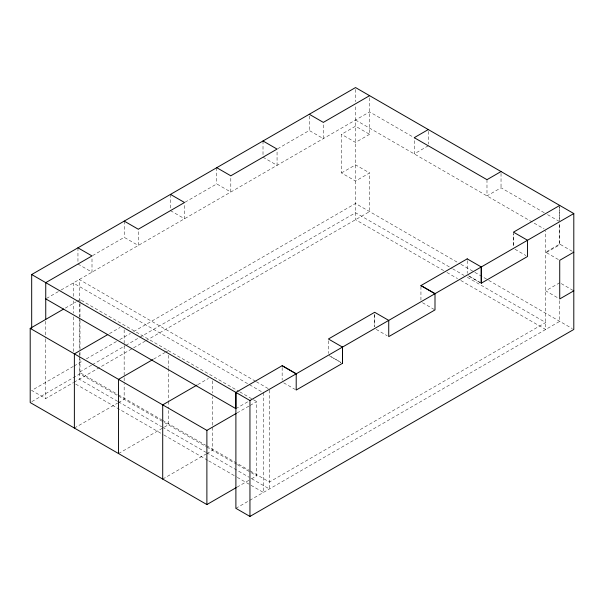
<?xml version="1.0" encoding="UTF-8"?>
<svg xmlns="http://www.w3.org/2000/svg" width="604" height="604" viewBox="0 0 604 604"><rect width="100%" height="100%" fill="white"/><g stroke="black" fill="none" stroke-linecap="round" stroke-linejoin="round"><path stroke-width="0.45" stroke-dasharray="3.02 2.27" d="M559.742 207.24L559.727 220.77L559.727 205.443M92.563 255.613L124.22 237.342L138.271 245.451L138.271 229.226M185.088 202.197L216.745 183.918L230.803 192.034L230.803 175.802M277.621 148.773L309.278 130.494L323.329 138.61L323.329 122.385M46.553 298.406L60.355 290.441M61.163 289.973L369.595 111.899L413.612 137.312M146.017 340.671L369.595 211.589L369.595 172.948L355.537 181.064L341.487 172.948L341.487 134.315L355.537 126.198L369.595 134.315L369.595 97.478M65.3 308.1L75.908 301.977M76.731 301.502L79.992 299.622L239.01 391.422M369.595 134.315L355.537 142.423L341.487 134.315M341.487 172.948L355.537 164.839L369.595 172.948M428.289 145.791L414.231 153.899L414.231 137.674M109.467 333.604L120.083 327.474M73.295 366.432L31.687 390.448L45.745 398.565L73.462 382.558M74.111 365.964L83.08 360.777M86.342 358.897L116.527 341.471M119.788 339.584L130.396 333.461M133.658 331.581L355.537 203.48L460.173 263.888M91.551 365.163L79.29 372.238L117.644 394.382M92.367 364.695L125.058 345.82M125.874 345.345L138.95 337.795M139.773 337.326L355.537 212.751L451.83 268.342M31.831 401.615L79.992 373.808L117.735 395.597M74.02 382.241L145.202 341.139M153.643 359.108L165.066 352.51M165.881 352.034L168.335 350.622M74.368 428.055L117.637 403.079M118.452 402.604L124.16 399.304L124.16 384.28M544.242 212.729L501.033 187.791L486.983 195.9L486.983 179.675M197.81 384.605L208.425 378.481M118.543 453.559L168.335 424.808L168.335 406.968M235.877 408.651L248.055 401.622M237.085 412.932L249.331 405.865M250.147 405.397L256.677 401.622L256.677 475.816L250.147 479.584M546.28 252.548L560.331 244.431M162.71 479.055L205.972 454.08M206.787 453.612L212.502 450.312L212.502 396.783M559.727 282.725L545.676 290.841L558.949 298.504M237.085 487.126L249.331 480.052M235.892 508.326L248.939 500.799M249.754 500.323L559.749 321.351L559.749 299.675M547.503 214.616L558.911 221.2M355.537 120.015L544.045 228.848M572.237 251.287L559.727 244.084L545.676 252.2L558.949 259.863M515.023 249.286L525.971 255.59M561.29 283.623L573.8 290.826M460.988 264.356L474.049 271.898M474.865 272.366L487.919 279.901M488.734 280.377L572.237 328.568M481.275 283.201L467.994 275.537L480.474 282.755M263.012 157.206L277.062 165.322L277.062 150.894M452.645 268.818L464.068 275.409M467.337 277.296L545.676 322.521L269.422 482.015L249.837 470.705M443.668 270.584L355.537 219.705L355.537 105.466M446.937 272.472L457.545 278.595M460.807 280.483L545.676 329.474L545.676 230.72M422.498 302.71L434.993 309.92M170.479 210.63L184.537 218.746L184.537 203.42M376.232 329.414L387.179 335.718M77.954 264.046L92.004 272.162L92.004 257.742M283.706 382.838L295.432 389.588M255.552 381.267L79.29 279.509L79.29 300.196M256.368 381.743L269.422 389.278L269.422 488.968L249.837 477.666M239.811 391.89L252.661 399.304M253.461 399.772L256.677 401.622M118.46 394.857L161.706 419.825M162.521 420.293L205.775 445.269M206.591 445.737L249.022 470.237M118.543 396.065L206.077 446.605M206.885 447.066L236.594 464.219M237.402 464.687L256.677 475.816M117.644 401.343L79.29 379.199L79.29 356.624M118.46 401.811L161.706 426.779M162.521 427.255L205.775 452.222M206.591 452.69L249.022 477.19M75.711 384.091L163.027 434.495M163.843 434.971L207.912 460.414M208.727 460.882L236.474 476.903M237.289 477.371L263.404 492.449L263.404 392.759L73.265 282.982L73.265 297.093M513.483 232.147L513.483 246.568L513.468 233.959M501.033 173.363L501.033 187.791M467.217 260.656L467.202 273.295M428.289 131.362L428.289 143.986M420.95 286.47L420.935 300.905M374.691 314.08L374.691 326.704L374.669 312.291M355.537 89.445L355.537 101.691M328.425 340.792L328.41 353.423M309.278 116.074L309.278 130.494M282.159 367.504L282.144 380.135M263.012 140.981L263.012 155.402M216.745 167.693L216.745 183.918M212.502 380.822L212.502 393.03M170.479 194.397L170.479 208.825M168.335 355.318L168.335 367.526M168.335 368.463L168.335 400.392M168.335 401.335L168.335 406.031M124.22 221.109L124.22 237.342M124.16 329.814L124.16 344.839M124.16 345.782L124.16 376.768M124.16 377.711L124.16 383.344M79.992 299.622L79.992 302.438M79.992 303.374L79.992 319.342M79.992 320.279L79.992 351.271M79.992 352.207L79.992 357.84M79.992 358.784L79.992 373.808M79.29 303.955L79.29 317.123M79.29 318.066L79.29 349.104M79.29 352.864L79.29 355.688M77.954 247.821L77.954 263.148M73.265 300.852L73.265 313.076M73.265 316.843L73.265 351.641M45.745 321.283L45.745 338.248M45.745 339.191L45.745 398.565M340.913 362.43L329.203 355.665L340.898 362.438M559.749 244.076L559.727 223.54L559.727 244.084"/><path stroke-width="0.91" d="M31.687 328.251L31.687 274.533L355.537 87.557L573.8 213.552L573.8 329.467L249.95 516.443L235.892 508.326L235.892 392.411M369.595 95.674L323.329 122.385L309.278 114.269M236.27 487.594L206.885 504.559L30.2 402.551L30.2 328.365L63.669 309.044M428.289 129.558L414.231 137.674L486.983 179.675L501.033 171.559M107.837 334.548L74.368 353.868L74.368 428.055M152.827 359.576L118.543 379.372L118.543 453.559M196.995 385.08L162.71 404.869L162.71 479.055M467.217 258.859L420.935 285.579L435.008 293.68L434.993 309.92L388.727 336.632L388.742 320.392L374.669 312.291L328.41 338.995L342.476 347.104L342.476 363.329L296.194 390.048L296.217 373.816L282.159 365.699L235.877 392.419L235.877 408.651L45.745 298.874M559.749 205.436L513.468 232.155L527.534 240.264L527.519 256.496L481.252 283.208L481.252 266.983M31.687 274.533L249.95 400.52L573.8 213.552M30.2 328.365L206.885 430.373L236.27 413.408M573.8 252.193L559.727 260.316L559.727 298.95L573.8 290.826M263.012 140.981L277.062 149.09L230.803 175.802L216.745 167.693M467.202 258.867L481.275 266.968L481.275 283.201M420.935 285.579L434.993 293.687M170.479 194.397L184.537 202.514L138.271 229.226L124.22 221.109M77.954 247.821L92.004 255.937L45.745 282.649L45.745 319.403M282.144 365.707L296.194 373.823M342.46 347.111L342.46 363.344M249.95 400.52L249.95 516.443M206.885 430.373L206.885 504.559"/></g></svg>
